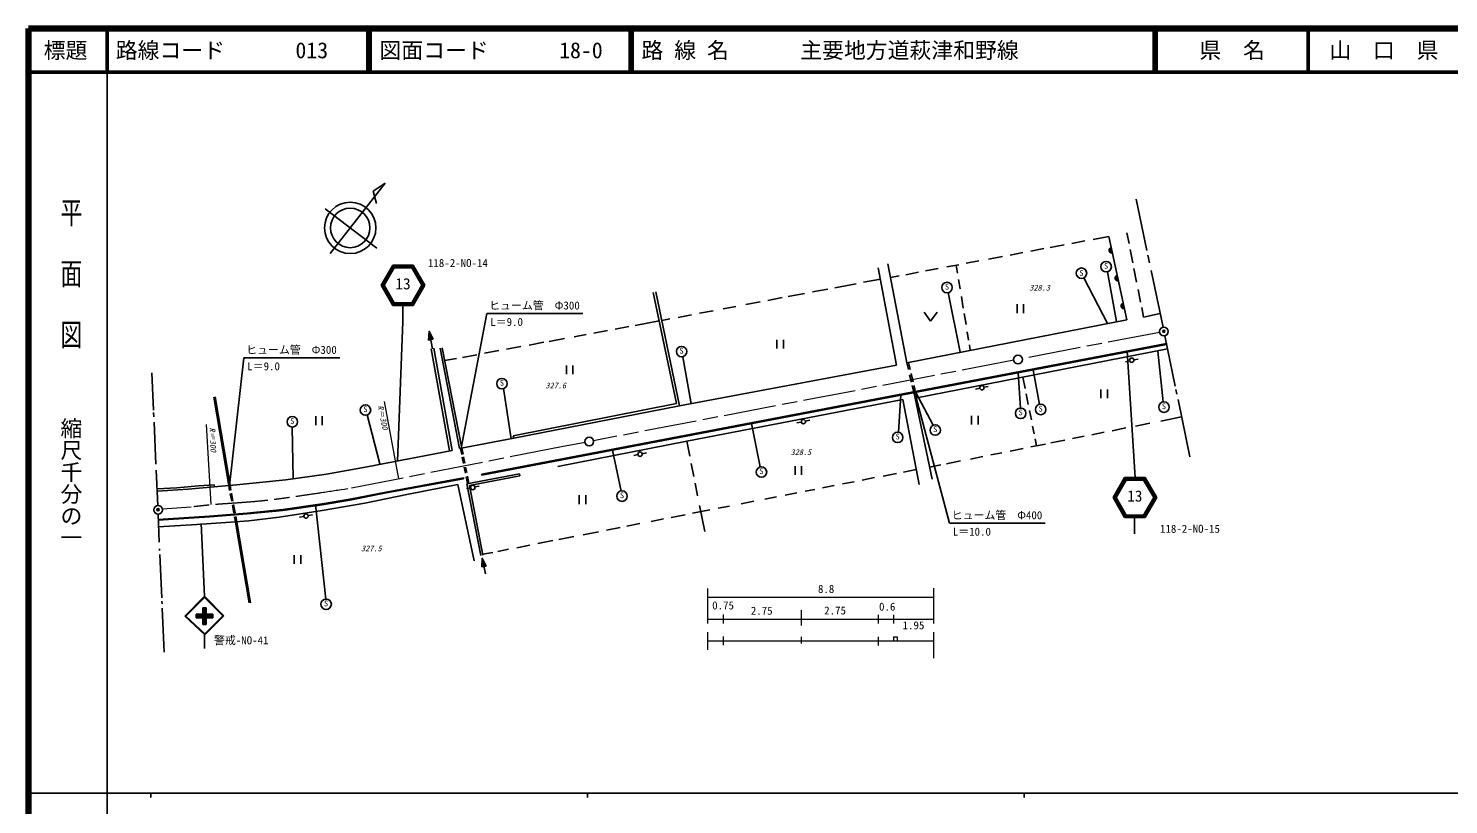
# Model space of a CAD drawing. Units: millimetres, scale not verified. Extents: x 40000 to 680000, y 20000 to 380000.
# Drawn here: x 40000 to 365183, y 202409 to 380000 of the extents above; entities that cross this region are included whole.
import ezdxf
from ezdxf.enums import TextEntityAlignment as Align

# ---------------------------------------------------------------- set-up
doc = ezdxf.new("R2010")
doc.units = ezdxf.units.MM
doc.header["$LTSCALE"] = 1000
doc.header["$PDMODE"] = 32
doc.header["$PDSIZE"] = 500
doc.linetypes.add('CHAIN', pattern=[18.5, 12, -1.5, 3.5, -1.5])
for name, color, linetype, lineweight in [('M-BGD', 7, 'Continuous', 25), ('M-BMK', 2, 'CHAIN', 13), ('M-BMK-SRVR', 3, 'Continuous', 25), ('M-STR-HTXT', 7, 'Continuous', 13), ('M-STR-STR3', 7, 'Continuous', 25), ('M-STR-STRC', 7, 'Continuous', 25), ('M-TTL', 2, 'Continuous', 140), ('M-TTL-BAND', 7, 'Continuous', 25), ('M-TTL-LINE', 7, 'Continuous', 50)]:
    doc.layers.add(name, color=color, linetype=linetype, lineweight=lineweight)
doc.layers.add('M-OTRS', color=6, linetype='Continuous')
doc.layers.add('M-TTL-TXT', color=7, linetype='Continuous')
doc.styles.add('@ＭＳ ゴシック', font='')
doc.styles.add('ＭＳ ゴシック', font='')
doc.styles.get('@ＭＳ ゴシック').set_extended_font_data('@MS Gothic')
doc.styles.get('ＭＳ ゴシック').set_extended_font_data('MS Gothic')

msp = doc.modelspace()

# ---------------------------------------------------------------- linework, layer by layer
at = {"layer": 'M-BGD'}
for p, q in [((287351, 332412), (283780, 331738)), ((291476, 313287), (287351, 332412)), ((291535, 333210), (292014, 330778)), ((267709, 328705), (264783, 328153)), ((272522, 329614), (269532, 329049)), ((277163, 330489), (273981, 329889)), ((281866, 331377), (278897, 330817)), ((292281, 329429), (292884, 326367)), ((238770, 302971), (234599, 325246)), ((236761, 326150), (241149, 303461)), ((253027, 325934), (250302, 325420)), ((252757, 324007), (252458, 325827)), ((257638, 326805), (254721, 326254)), ((263069, 327830), (259858, 327224)), ((231247, 321920), (235086, 322646)), ((239368, 323356), (237374, 322980)), ((243806, 324194), (240899, 323645)), ((248341, 325050), (245413, 324497)), ((253348, 320410), (252992, 322580)), ((293144, 325050), (293758, 321939)), ((188368, 294150), (183086, 319613)), ((189078, 293678), (183674, 319735)), ((213974, 318655), (217697, 319359)), ((219554, 319710), (223037, 320368)), ((224626, 320669), (229513, 321593)), ((254071, 316015), (253630, 318699)), ((294089, 320259), (294660, 317367)), ((199066, 315837), (201972, 316386)), ((204249, 316816), (207588, 317448)), ((209327, 317776), (212609, 318397)), ((266382, 314882), (266382, 316882)), ((267882, 316882), (267882, 314882)), ((294908, 316107), (295339, 313922)), ((178951, 312050), (184444, 313066)), ((185033, 313184), (186894, 313536)), ((188782, 313893), (191867, 314476)), ((193651, 314813), (196754, 315400)), ((241149, 303461), (291476, 313287)), ((245072, 315055), (246572, 313055)), ((246572, 313055), (248072, 315055)), ((254691, 312243), (254275, 314776)), ((295339, 313922), (299148, 314746)), ((131791, 310694), (131632, 308701)), ((131639, 308785), (132614, 308965)), ((131643, 308837), (132592, 309012)), ((131647, 308888), (132570, 309059)), ((131651, 308940), (132547, 309105)), ((131656, 308992), (132525, 309152)), ((131660, 309043), (132503, 309199)), ((131664, 309095), (132481, 309245)), ((131668, 309146), (132458, 309292)), ((131672, 309198), (132436, 309339)), ((131676, 309250), (132414, 309386)), ((131680, 309301), (132392, 309432)), ((131684, 309353), (132369, 309479)), ((131688, 309404), (132347, 309526)), ((131693, 309456), (132325, 309573)), ((131697, 309508), (132303, 309619)), ((131701, 309559), (132280, 309666)), ((131705, 309611), (132258, 309713)), ((131709, 309662), (132236, 309760)), ((131713, 309714), (132214, 309806)), ((131717, 309766), (132191, 309853)), ((131721, 309817), (132169, 309900)), ((131725, 309869), (132147, 309947)), ((131729, 309920), (132125, 309993)), ((131734, 309972), (132102, 310040)), ((131738, 310024), (132080, 310087)), ((131742, 310075), (132058, 310134)), ((131746, 310127), (132036, 310180)), ((131750, 310178), (132013, 310227)), ((131754, 310230), (131991, 310274)), ((131758, 310282), (131969, 310321)), ((131762, 310333), (131947, 310367)), ((131766, 310385), (131925, 310414)), ((131771, 310436), (131902, 310461)), ((131775, 310488), (131880, 310507)), ((131779, 310540), (131858, 310554)), ((131783, 310591), (131836, 310601)), ((131787, 310643), (131813, 310648)), ((132529, 306694), (131791, 310694)), ((131791, 310694), (132651, 308889)), ((159204, 308398), (162720, 309049)), ((164988, 309468), (167717, 309973)), ((169471, 310297), (172585, 310873)), ((174380, 311205), (177490, 311780)), ((255284, 308633), (254960, 310604)), ((131632, 308701), (132651, 308889)), ((131635, 308734), (132636, 308918)), ((136450, 283315), (132224, 306721)), ((137041, 283422), (132814, 306828)), ((138720, 283876), (134248, 306824)), ((139212, 283969), (134739, 306920)), ((143817, 277995), (300589, 307908)), ((143854, 277798), (300629, 307712)), ((144451, 305670), (147749, 306280)), ((149477, 306600), (152717, 307199)), ((154638, 307554), (158049, 308185)), ((211386, 306775), (211386, 308775)), ((212886, 308775), (212886, 306775)), ((243026, 295423), (300846, 306660)), ((255669, 306296), (255454, 307599)), ((135312, 303980), (138056, 304487)), ((139404, 304737), (142650, 305337)), ((163183, 300859), (163183, 302859)), ((164683, 302859), (164683, 300859)), ((189078, 293678), (238770, 302971)), ((241149, 303461), (241493, 301988)), ((241542, 303538), (241906, 301977)), ((292146, 303957), (291176, 303687)), ((293116, 304157), (294106, 304307)), ((241782, 300752), (242184, 299030)), ((242121, 301057), (242574, 299119)), ((268210, 297608), (267686, 300215)), ((242352, 298312), (242653, 297023)), ((242773, 298265), (243028, 297175)), ((242784, 296460), (243026, 295423)), ((243185, 296502), (243419, 295499)), ((257826, 297677), (256846, 297487)), ((258806, 297887), (259786, 298097)), ((268948, 293934), (268456, 296381)), ((285554, 295381), (285554, 297381)), ((287054, 297381), (287054, 295381)), ((85868, 275431), (82446, 295663)), ((86164, 275481), (82741, 295713)), ((151029, 286813), (188368, 294150)), ((151144, 286224), (189078, 293678)), ((190742, 285542), (240223, 295072)), ((240223, 295072), (243959, 275630)), ((246924, 276842), (243026, 295423)), ((105777, 289246), (105777, 291246)), ((107277, 291246), (107277, 289246)), ((216956, 289937), (215976, 289727)), ((217936, 290137), (218916, 290337)), ((255975, 289356), (255975, 291356)), ((257475, 291356), (257475, 289356)), ((269651, 290437), (269224, 292565)), ((296773, 289667), (293508, 289016)), ((304046, 291116), (299267, 290164)), ((151144, 286224), (138720, 283876)), ((151029, 286813), (151144, 286224)), ((270296, 287231), (269937, 289014)), ((281723, 286667), (279046, 286133)), ((286334, 287586), (283490, 287019)), ((291305, 288577), (288138, 287946)), ((117547, 279665), (137041, 283422)), ((138953, 283920), (139241, 282476)), ((139248, 283976), (139527, 282575)), ((161231, 279798), (190742, 285542)), ((190742, 285542), (191419, 282144)), ((262881, 282911), (260403, 282417)), ((267810, 283894), (264761, 283286)), ((272889, 284906), (269523, 284235)), ((270845, 284499), (270521, 286111)), ((277311, 285788), (274112, 285150)), ((108276, 278036), (117547, 279665)), ((139353, 281913), (139648, 280431)), ((139641, 282002), (139934, 280531)), ((179576, 282477), (178606, 282247)), ((180556, 282687), (181536, 282877)), ((191760, 280432), (192352, 277460)), ((215549, 277853), (215549, 279853)), ((217049, 279853), (217049, 277853)), ((248903, 280125), (246342, 279615)), ((253444, 281030), (250180, 280380)), ((258567, 282051), (255679, 281476)), ((87638, 275592), (98927, 276717)), ((98927, 276717), (108276, 278036)), ((121913, 273922), (139610, 277152)), ((121950, 273725), (139646, 276955)), ((139610, 277152), (139646, 276955)), ((139810, 279619), (140081, 278254)), ((140116, 279617), (140366, 278359)), ((140253, 277392), (140562, 275838)), ((140395, 275806), (152420, 278099)), ((140526, 277557), (140857, 275894)), ((140980, 275409), (152514, 277608)), ((143817, 277995), (143854, 277798)), ((152420, 278099), (152514, 277608)), ((233764, 277212), (230901, 276652)), ((238804, 278197), (235699, 277590)), ((243297, 279076), (240341, 278498)), ((69464, 274620), (73969, 274919)), ((69486, 274125), (76543, 274583)), ((73969, 274919), (78925, 275312)), ((76543, 274583), (87638, 275592)), ((78925, 275312), (82556, 275557)), ((82556, 275557), (82625, 275136)), ((85868, 275431), (86083, 274277)), ((86168, 275458), (86375, 274348)), ((86222, 273534), (86543, 271818)), ((86503, 273666), (86842, 271852)), ((113587, 272284), (121913, 273922)), ((113623, 272087), (121950, 273725)), ((117010, 271394), (127062, 273451)), ((127062, 273451), (138312, 275613)), ((138312, 275613), (142033, 258172)), ((141266, 274877), (140276, 274697)), ((140394, 275806), (143564, 259372)), ((140980, 275410), (144055, 259467)), ((142246, 275077), (143216, 275297)), ((166141, 271170), (166141, 273170)), ((167641, 273170), (167641, 271170)), ((192653, 275953), (193226, 273077)), ((215916, 273723), (213258, 273203)), ((220091, 274539), (217820, 274095)), ((224514, 275404), (221856, 274884)), ((229048, 276290), (226441, 275780)), ((86708, 270933), (87048, 269114)), ((86992, 271049), (87338, 269194)), ((90067, 269099), (98256, 269918)), ((98256, 269918), (107263, 271192)), ((98280, 269720), (107294, 270994)), ((107263, 271192), (113587, 272284)), ((107271, 269675), (117010, 271394)), ((107294, 270994), (113623, 272087)), ((193672, 270837), (194859, 264880)), ((200566, 270722), (197936, 270208)), ((206110, 271806), (203166, 271230)), ((211310, 272822), (208651, 272303)), ((69734, 267665), (81468, 268417)), ((69743, 267466), (81483, 268217)), ((78574, 266524), (86308, 266993)), ((81468, 268417), (90067, 269099)), ((81483, 268217), (90085, 268900)), ((86308, 266993), (90500, 267358)), ((87206, 268268), (87426, 267090)), ((87446, 267015), (90540, 248540)), ((87495, 268357), (87726, 267117)), ((87742, 267065), (90836, 248590)), ((90085, 268900), (98280, 269720)), ((90500, 267358), (97453, 268165)), ((97453, 268165), (107271, 269675)), ((103076, 268357), (102086, 268187)), ((104056, 268537), (105036, 268727)), ((180015, 266704), (177049, 266124)), ((185406, 267758), (182630, 267216)), ((190342, 268723), (187199, 268109)), ((196017, 269833), (192077, 269062)), ((69810, 265968), (78574, 266524)), ((164921, 263753), (161471, 263079)), ((170537, 264851), (167029, 264166)), ((175474, 265816), (172348, 265205)), ((149936, 260824), (147519, 260351)), ((154785, 261772), (151811, 261190)), ((160073, 262806), (156644, 262135)), ((100847, 257476), (100847, 259476)), ((102347, 259476), (102347, 257476)), ((143919, 258777), (143809, 256780)), ((143809, 256780), (144823, 256993)), ((143811, 256813), (144808, 257022)), ((143814, 256865), (144784, 257068)), ((143817, 256916), (144761, 257115)), ((143820, 256968), (144738, 257161)), ((143823, 257020), (144714, 257207)), ((143825, 257071), (144691, 257253)), ((143828, 257123), (144667, 257299)), ((143831, 257175), (144644, 257345)), ((143834, 257227), (144621, 257392)), ((143837, 257278), (144597, 257438)), ((143840, 257330), (144574, 257484)), ((143842, 257382), (144550, 257530)), ((143845, 257433), (144527, 257576)), ((143848, 257485), (144504, 257623)), ((143851, 257537), (144480, 257669)), ((143854, 257588), (144457, 257715)), ((143857, 257640), (144434, 257761)), ((143860, 257692), (144410, 257807)), ((143862, 257743), (144387, 257853)), ((143865, 257795), (144363, 257900)), ((143868, 257847), (144340, 257946)), ((143871, 257898), (144317, 257992)), ((143874, 257950), (144293, 258038)), ((143877, 258002), (144270, 258084)), ((143879, 258054), (144247, 258131)), ((143882, 258105), (144223, 258177)), ((143885, 258157), (144200, 258223)), ((143888, 258209), (144176, 258269)), ((143891, 258260), (144153, 258315)), ((143894, 258312), (144130, 258361)), ((143896, 258364), (144106, 258408)), ((143899, 258415), (144083, 258454)), ((143902, 258467), (144059, 258500)), ((143905, 258519), (144036, 258546)), ((143908, 258570), (144013, 258592)), ((143911, 258622), (143989, 258639)), ((143914, 258674), (143966, 258685)), ((143916, 258725), (143943, 258731)), ((144669, 255207), (143919, 258777)), ((143919, 258777), (144823, 256993)), ((146310, 260115), (144017, 259667))]:
    msp.add_line(p, q, dxfattribs=at)
for centre in [(292627, 304088), (258319, 297780), (217442, 290032), (180061, 282582), (141755, 274963), (103566, 268433)]:
    msp.add_circle(centre, 500, dxfattribs=at)
for centre, radius in [((288038, 329225), 600), ((288038, 329225), 550), ((288038, 329225), 500), ((288038, 329225), 450), ((288038, 329225), 400), ((288038, 329225), 350), ((288038, 329225), 300), ((288038, 329225), 250), ((288038, 329225), 200), ((288038, 329225), 150), ((288038, 329225), 100), ((288038, 329225), 50), ((289413, 322849), 600), ((289413, 322849), 550), ((289413, 322849), 500), ((289413, 322849), 450), ((289413, 322849), 400), ((289413, 322849), 350), ((289413, 322849), 300), ((289413, 322849), 250), ((289413, 322849), 200), ((289413, 322849), 150), ((289413, 322849), 100), ((289413, 322849), 50), ((290788, 316474), 600), ((290788, 316474), 550), ((290788, 316474), 500), ((290788, 316474), 450), ((290788, 316474), 400), ((290788, 316474), 350), ((290788, 316474), 300), ((290788, 316474), 250), ((290788, 316474), 200), ((290788, 316474), 150), ((290788, 316474), 100), ((290788, 316474), 50)]:
    msp.add_arc(centre, radius, 102.17146, 282.17146, dxfattribs=at)
at = {"layer": 'M-BMK'}
for p, q in [((299012, 310461), (267571, 304444)), ((265607, 304068), (169409, 285655)), ((162098, 284256), (113124, 274644)), ((167445, 285279), (162098, 284256)), ((77245, 270495), (70693, 269977))]:
    msp.add_line(p, q, dxfattribs=at)
msp.add_open_spline([(113124, 274644), (109094, 274036), (105063, 273428), (101027, 272847), (98484, 272480), (95938, 272124), (93383, 271867), (89472, 271473), (85538, 271311), (81623, 270952), (80162, 270818), (78704, 270656), (77245, 270495)], degree=3, knots=[0, 0, 0, 0, 1, 1, 1, 2, 2, 2, 3, 3, 3, 4, 4, 4, 4], dxfattribs=at)
at = {"layer": 'M-BMK-SRVR'}
for p, q in [((109087, 328532), (121674, 344589)), ((121674, 344589), (118917, 342789)), ((118917, 342789), (119706, 339936)), ((107983, 338718), (119816, 329757)), ((293623, 340912), (296095, 329206)), ((296323, 328124), (296696, 326358)), ((297058, 324646), (299809, 311613)), ((300228, 309660), (302598, 298148)), ((68655, 292665), (68273, 301194)), ((302762, 297351), (302975, 296315)), ((303226, 295096), (305931, 281958)), ((68723, 291160), (68680, 292108)), ((69211, 280264), (68779, 289906)), ((69633, 270855), (69273, 278894)), ((69681, 268858), (69966, 262453)), ((70033, 260946), (70052, 260521)), ((70093, 259610), (70533, 249732)), ((70567, 248981), (70596, 248328)), ((70641, 247325), (71089, 237257))]:
    msp.add_line(p, q, dxfattribs=at)
for centre, radius in [((113683, 334351), 5885), ((113683, 334351), 4520), ((299997, 310633), 1000), ((266590, 304251), 1000), ((168428, 285461), 1000), ((69700, 269858), 1000)]:
    msp.add_circle(centre, radius, dxfattribs=at)
at = {"layer": 'M-OTRS'}
for p in [(299989, 310675), (69693, 269874)]:
    msp.add_point(p, dxfattribs=at)
at = {"layer": 'M-STR-HTXT'}
for p, q in [((124809, 276971), (121510, 294618)), ((81815, 271081), (80795, 289347)), ((195473, 251856), (195473, 243820)), ((247225, 251930), (247225, 243820)), ((195473, 249856), (247225, 249856)), ((195473, 244856), (247225, 244856)), ((199062, 245902), (199062, 243820)), ((216962, 246856), (216962, 243420)), ((234606, 245816), (234606, 243820)), ((238071, 245824), (238071, 243820)), ((195473, 241860), (195473, 237805)), ((199062, 240902), (199062, 238902)), ((216962, 240824), (216962, 239227)), ((234606, 240816), (234606, 238816)), ((238071, 240824), (238071, 239856)), ((238071, 240824), (238912, 240824)), ((238912, 240824), (238912, 239857)), ((247225, 241860), (247225, 235930)), ((195473, 239856), (237962, 239856)), ((237962, 239856), (247225, 239862))]:
    msp.add_line(p, q, dxfattribs=at)
at = {"layer": 'M-STR-STR3'}
for p, q in [((139090, 283946), (144985, 314748)), ((144985, 314748), (166933, 314748)), ((86064, 275449), (89340, 304599)), ((89340, 304599), (111288, 304599)), ((243279, 295472), (250888, 266761)), ((250888, 266761), (272836, 266761))]:
    msp.add_line(p, q, dxfattribs=at)
at = {"layer": 'M-STR-STRC'}
for p, q in [((123430, 325826), (120775, 321226)), ((123517, 325676), (120948, 321226)), ((123604, 325526), (121121, 321226)), ((123690, 325376), (121294, 321226)), ((123777, 325226), (121467, 321226)), ((123430, 325826), (128123, 325826)), ((123517, 325676), (128037, 325676)), ((123604, 325526), (127950, 325526)), ((123690, 325376), (127863, 325376)), ((123777, 325226), (127777, 325226)), ((127777, 325226), (130086, 321226)), ((127863, 325376), (130259, 321226)), ((127950, 325526), (130433, 321226)), ((128037, 325676), (130606, 321226)), ((128123, 325826), (130779, 321226)), ((287116, 312450), (281655, 322924)), ((289153, 312968), (287096, 324324)), ((123430, 316626), (120775, 321226)), ((123517, 316776), (120948, 321226)), ((123604, 316926), (121121, 321226)), ((123690, 317076), (121294, 321226)), ((123777, 317226), (121467, 321226)), ((127777, 317226), (130086, 321226)), ((127863, 317076), (130259, 321226)), ((127950, 316926), (130433, 321226)), ((128037, 316776), (130606, 321226)), ((128123, 316626), (130779, 321226)), ((253362, 305925), (250617, 319539)), ((128123, 316626), (123430, 316626)), ((128037, 316776), (123517, 316776)), ((127950, 316926), (123604, 316926)), ((127863, 317076), (123690, 317076)), ((127777, 317226), (123777, 317226)), ((125728, 316626), (125728, 312927)), ((124537, 280930), (125728, 312927)), ((293440, 277260), (291613, 306147)), ((298643, 306156), (299825, 294533)), ((191786, 294071), (189854, 304886)), ((266663, 301211), (267159, 293135)), ((270083, 301856), (271533, 293984)), ((150562, 286127), (148779, 297577)), ((239759, 296108), (239233, 287608)), ((243201, 296720), (247141, 289192)), ((120470, 280360), (117593, 291552)), ((205591, 289631), (207581, 279660)), ((100638, 277007), (100425, 288786)), ((173761, 283499), (175700, 274158)), ((290997, 277260), (288342, 272660)), ((291084, 277110), (288515, 272660)), ((291171, 276960), (288688, 272660)), ((291257, 276810), (288861, 272660)), ((291344, 276660), (289034, 272660)), ((290997, 277260), (295690, 277260)), ((291084, 277110), (295604, 277110)), ((291171, 276960), (295517, 276960)), ((291257, 276810), (295430, 276810)), ((291344, 276660), (295344, 276660)), ((295344, 276660), (297653, 272660)), ((295430, 276810), (297826, 272660)), ((295517, 276960), (298000, 272660)), ((295604, 277110), (298173, 272660)), ((295690, 277260), (298346, 272660)), ((105774, 271085), (108075, 249439)), ((290997, 268060), (288342, 272660)), ((291084, 268210), (288515, 272660)), ((291171, 268360), (288688, 272660)), ((291257, 268510), (288861, 272660)), ((291344, 268660), (289034, 272660)), ((295344, 268660), (297653, 272660)), ((295430, 268510), (297826, 272660)), ((295517, 268360), (298000, 272660)), ((295604, 268210), (298173, 272660)), ((295690, 268060), (298346, 272660)), ((79576, 266753), (80353, 250103)), ((295690, 268060), (290997, 268060)), ((295604, 268210), (291084, 268210)), ((295517, 268360), (291171, 268360)), ((295430, 268510), (291257, 268510)), ((295344, 268660), (291344, 268660)), ((293295, 268060), (293295, 264361)), ((80353, 250103), (75796, 245546)), ((75836, 245507), (80371, 249971)), ((80276, 250026), (75972, 245593)), ((80352, 249819), (76083, 245550)), ((79906, 247440), (80706, 247440)), ((79906, 243642), (79906, 247440)), ((79906, 247358), (79988, 243704)), ((80027, 247440), (80047, 243684)), ((80127, 247440), (80127, 243704)), ((80246, 247440), (80206, 243664)), ((80345, 247440), (80345, 243704)), ((84495, 245592), (80352, 249819)), ((84777, 245590), (80353, 250103)), ((84630, 245553), (80361, 249981)), ((80484, 247440), (80425, 243704)), ((80428, 247362), (80474, 246834)), ((80564, 247440), (80564, 243704)), ((80634, 247362), (80564, 243728)), ((80706, 247440), (80706, 243642)), ((75796, 245546), (80398, 241212)), ((75943, 245563), (80420, 241303)), ((76083, 245550), (80394, 241490)), ((78433, 245961), (78433, 245161)), ((82231, 245961), (78433, 245961)), ((78433, 245888), (82144, 245888)), ((78433, 245769), (82144, 245789)), ((78433, 245650), (82144, 245650)), ((78433, 245511), (82144, 245590)), ((78433, 245412), (82084, 245491)), ((78433, 245372), (82104, 245412)), ((78433, 245273), (82144, 245312)), ((78433, 245161), (82231, 245161)), ((80390, 241332), (84670, 245593)), ((80394, 241490), (84495, 245592)), ((80398, 241212), (84777, 245590)), ((80634, 243728), (80706, 244153)), ((81264, 245721), (82143, 245789)), ((81513, 245237), (82113, 245312)), ((82011, 245281), (82143, 245161)), ((82128, 245750), (82065, 245783)), ((82187, 245281), (82125, 245788)), ((82231, 245161), (82231, 245961)), ((80706, 243642), (79906, 243642)), ((80353, 238103), (80353, 241301))]:
    msp.add_line(p, q, dxfattribs=at)
for centre in [(281123, 324000), (286770, 325479), (250336, 320706), (189568, 306052), (148429, 298725), (117171, 292675), (267208, 291936), (271779, 292809), (300012, 293347), (100433, 289986), (239043, 286423), (247647, 288104), (207852, 278491), (175922, 272979), (108163, 248242)]:
    msp.add_circle(centre, 1200, dxfattribs=at)
at = {"layer": 'M-TTL'}
for p, q in [((40000, 380000), (40000, 20000)), ((680000, 380000), (40000, 380000))]:
    msp.add_line(p, q, dxfattribs=at)
at = {"layer": 'M-TTL-BAND'}
for p, q in [((58000, 370000), (58000, 20000)), ((40000, 205000), (579000, 205000)), ((68000, 205000), (68000, 204000)), ((168000, 205000), (168000, 204000)), ((268000, 205000), (268000, 204000))]:
    msp.add_line(p, q, dxfattribs=at)
at = {"layer": 'M-TTL-LINE'}
for p, q in [((58000, 380000), (58000, 370000)), ((117750, 380000), (117750, 370000)), ((118250, 380000), (118250, 370000)), ((177750, 380000), (177750, 370000)), ((178250, 380000), (178250, 370000)), ((297750, 380000), (297750, 370000)), ((298250, 380000), (298250, 370000)), ((333000, 380000), (333000, 370000)), ((40000, 370000), (680000, 370000))]:
    msp.add_line(p, q, dxfattribs=at)

# ---------------------------------------------------------------- texts
at = {"layer": 'M-BGD', "style": 'ＭＳ ゴシック', "oblique": 15}
for s, p in [('328.3', (269182, 319625)), ('327.6', (158391, 297245)), ('328.5', (214524, 281987)), ('327.5', (116165, 259971))]:
    msp.add_text(s, height=1320, dxfattribs=at).set_placement(p, align=Align.BOTTOM_LEFT)
at = {"layer": 'M-STR-HTXT', "style": 'ＭＳ ゴシック', "oblique": 15}
for rotation, p in [(281.413, (119583, 293541)), (272.67, (81070, 288639))]:
    msp.add_text('R＝300', height=1320, rotation=rotation, dxfattribs=at).set_placement(p, align=Align.BOTTOM_LEFT)
at = {"layer": 'M-STR-HTXT', "style": 'ＭＳ ゴシック'}
for s, p in [('8.8', (220785, 250292)), ('0.75', (196562, 246514)), ('2.75', (205417, 245305)), ('2.75', (222212, 245356)), ('0.6', (234770, 246235)), ('1.95', (240160, 241960))]:
    msp.add_text(s, height=1833, dxfattribs=at).set_placement(p, align=Align.BOTTOM_LEFT)
at = {"layer": 'M-STR-STR3', "style": 'ＭＳ ゴシック'}
for s, p in [('ヒューム管\u3000Φ300', (145504, 315137)), ('L＝9.0', (145751, 311374)), ('ヒューム管\u3000Φ300', (89859, 304987)), ('L＝9.0', (90106, 301225)), ('ヒューム管\u3000Φ400', (251407, 267150)), ('L＝10.0', (251654, 263387))]:
    msp.add_text(s, height=1833, dxfattribs=at).set_placement(p, align=Align.BOTTOM_LEFT)
at = {"layer": 'M-STR-STRC', "style": 'ＭＳ ゴシック'}
for s, height, p in [('118-2-NO-14', 1833, (131490, 324862)), ('S', 1320, (286291, 324616)), ('13', 2566, (124027, 319526)), ('S', 1320, (280658, 322973)), ('S', 1320, (249857, 319843)), ('S', 1320, (189089, 305189)), ('S', 1320, (147950, 297862)), ('S', 1320, (116692, 291812)), ('S', 1320, (266730, 291073)), ('S', 1320, (271301, 291947)), ('S', 1320, (299534, 292484)), ('S', 1320, (99954, 289123)), ('S', 1320, (238564, 285561)), ('S', 1320, (247168, 287241)), ('S', 1320, (207374, 277629)), ('S', 1320, (175444, 272116)), ('13', 2566, (291594, 270960)), ('118-2-NO-15', 1833, (299109, 264048)), ('S', 1320, (107685, 247379)), ('警戒-NO-41', 1833, (82491, 238530))]:
    msp.add_text(s, height=height, dxfattribs=at).set_placement(p, align=Align.BOTTOM_LEFT)
at = {"layer": 'M-TTL-BAND', "style": '@ＭＳ ゴシック', "width": 1.4}
msp.add_text('平  面  図', height=3666, rotation=270, dxfattribs=at).set_placement((49777, 306475), align=Align.MIDDLE_RIGHT)
at = {"layer": 'M-TTL-BAND', "style": '@ＭＳ ゴシック'}
msp.add_text('縮尺千分の一', height=3666, rotation=270, dxfattribs=at).set_placement((49777, 261030), align=Align.MIDDLE_RIGHT)
at = {"layer": 'M-TTL-TXT', "style": 'ＭＳ ゴシック'}
for s, p in [('標題', (48500, 375000)), ('県\u3000名', (315625, 375000)), ('山\u3000口\u3000県', (350375, 375000))]:
    msp.add_text(s, height=3666, dxfattribs=at).set_placement(p, align=Align.MIDDLE_CENTER)
for s, p in [('路線コード', (60000, 375000)), ('路 線 名', (180380, 375000)), ('主要地方道萩津和野線', (216734, 375000)), ('013', (101142, 375000)), ('図面コード', (120380, 375000)), ('18-0', (161521, 375000))]:
    msp.add_text(s, height=3666, dxfattribs=at).set_placement(p, align=Align.MIDDLE_LEFT)

doc.saveas('drawing.dxf')
